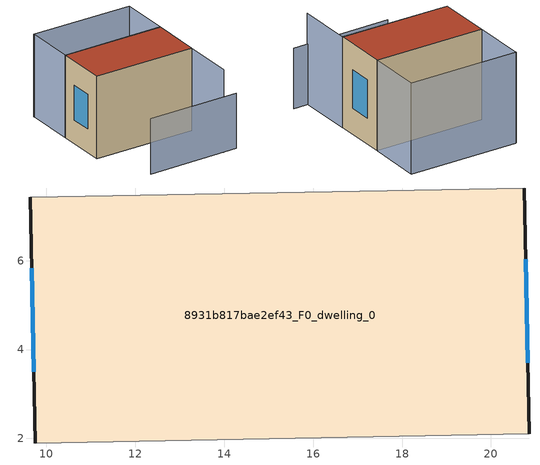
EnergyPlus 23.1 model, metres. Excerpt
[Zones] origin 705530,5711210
8931b817bae2ef43_F0_dwelling_0
 floor ground (EU_floor_Construction): 20.76,7.63 20.86,2.1 9.74,1.9 9.64,7.43 z0
 wall outside (EU_wall_Construction): 20.86,2.1 20.76,7.63 / 9.64,7.43 9.74,1.9 z0:9
 wall adiabatic (EU_wall_Construction): 9.74,1.9 20.86,2.1 / 20.76,7.63 9.64,7.43 z0:9
 window (EU_Window_Construction): 20.83,3.7 20.79,6.04 / 9.67,5.83 9.71,3.5 z2.6:6.4
 roof outside (EU_roof_Construction): 20.86,2.1 20.76,7.63 9.64,7.43 9.74,1.9 z9
shading: 12.41,-3.69 22.45,-3.43 z0:6; 9.74,1.9 20.87,2.1 / 20.87,2.1 20.98,-3.53 / 20.66,13.08 9.51,12.91 / 20.76,7.63 9.64,7.43 / 9.64,7.43 9.53,12.91 / 9.53,12.91 20.66,13.12 / 20.66,13.12 20.76,7.63 z0:9
[Building]
EU S2 Campaign: North Axis=0; Terrain=City; Solar Distribution=FullExterior
[Site:Location]
London: Latitude=51.5; Longitude=-0.5; Time Zone=0; Elevation=25
[SizingPeriod:WeatherFileDays]
AnnualSizingPeriod: Begin Month=1; Begin Day of Month=1; End Month=12; End Day of Month=31; Day of Week for Start Day=Monday; Use Weather File Daylight Saving Period=No; Use Weather File Rain and Snow Indicators=No
[MATERIAL]
EU_InternalMass_Material: Roughness=MediumRough; Thickness=0.1; Conductivity=1; Density=1800; Specific Heat=900; Thermal Absorptance=0.9; Solar Absorptance=0.7; Visible Absorptance=0.7
[MATERIAL:NOMASS] Roughness=MediumRough; Thermal Absorptance=0.9; Solar Absorptance=0.7; Visible Absorptance=0.7
Name | Thermal Resistance
EU_wall_NoMass | 0.724719
EU_roof_NoMass | 2.98947
EU_floor_NoMass | 2.39157
[WINDOWMATERIAL:SIMPLEGLAZINGSYSTEM]
EU_Window_SimpleGlazing: UFactor=2.63425; Solar Heat Gain Coefficient=0.76; Visible Transmittance=0.76
[CONSTRUCTION]
EU_wall_Construction: EU_wall_NoMass
EU_roof_Construction: EU_roof_NoMass
EU_floor_Construction: EU_floor_NoMass
EU_InternalMass_Construction: EU_InternalMass_Material
EU_Window_Construction: EU_Window_SimpleGlazing
[ZONE]
8931b817bae2ef43_F0_dwelling_0: Type=1; Multiplier=1; Ceiling Height=autocalculate; Volume=553.54; Floor Area=autocalculate; Part of Total Floor Area=Yes
[INTERNALMASS]
8931b817bae2ef43_F0_dwelling_0_EU_InternalMass: Construction=EU_InternalMass_Construction; Zone or ZoneList=8931b817bae2ef43_F0_dwelling_0; Surface Area=61.5043
[OTHEREQUIPMENT]
EU_Step8_InternalGain_8931b817bae2ef43_F0_dwelling_0_f000: Fuel Type=Electricity; Zone or ZoneList or Space or SpaceList=8931b817bae2ef43_F0_dwelling_0; Schedule=EU_Step8_GainSchedule_8931b817bae2ef43_F0_dwelling_0_f000; Design Level Calculation Method=Watts/Area; Power per Zone Floor Area=1; Fraction Latent=0; Fraction Radiant=0; Fraction Lost=0; Carbon Dioxide Generation Rate=0; EndUse Subcategory=EU_Step8_InternalGains
[ZONEVENTILATION:DESIGNFLOWRATE]
EU_ConstantAir_8931b817bae2ef43_F0_dwelling_0: Zone or ZoneList or Space or SpaceList=8931b817bae2ef43_F0_dwelling_0; Schedule=EU_AlwaysOn; Design Flow Rate Calculation Method=AirChanges/Hour; Air Changes per Hour=0.418135; Ventilation Type=Natural; Fan Pressure Rise=0; Fan Total Efficiency=1; Constant Term Coefficient=1; Temperature Term Coefficient=0; Velocity Term Coefficient=0; Velocity Squared Term Coefficient=0; Minimum Indoor Temperature=-100; Maximum Indoor Temperature=100; Delta Temperature=-100; Minimum Outdoor Temperature=-100; Maximum Outdoor Temperature=100; Maximum Wind Speed=40
[HVACTEMPLATE:THERMOSTAT]
EU_HeatOnly_8931b817bae2ef43_F0_dwelling_0: Constant Heating Setpoint=20; Constant Cooling Setpoint=50
[HVACTEMPLATE:ZONE:IDEALLOADSAIRSYSTEM]
8931b817bae2ef43_F0_dwelling_0: Template Thermostat=EU_HeatOnly_8931b817bae2ef43_F0_dwelling_0; System Availability Schedule=EU_AlwaysOn; Maximum Heating Supply Air Temperature=50; Minimum Cooling Supply Air Temperature=13; Maximum Heating Supply Air Humidity Ratio=0.0156; Minimum Cooling Supply Air Humidity Ratio=0.0077; Heating Limit=NoLimit; Cooling Limit=NoLimit; Heating Availability Schedule=EU_AlwaysOn; Cooling Availability Schedule=EU_CoolingOff; Dehumidification Control Type=ConstantSensibleHeatRatio; Cooling Sensible Heat Ratio=0.7; Dehumidification Setpoint=60; Humidification Control Type=None; Humidification Setpoint=30; Outdoor Air Method=None; Outdoor Air Flow Rate per Person=0.00944; Outdoor Air Flow Rate per Zone Floor Area=0; Outdoor Air Flow Rate per Zone=0; Demand Controlled Ventilation Type=None; Outdoor Air Economizer Type=NoEconomizer; Heat Recovery Type=None; Sensible Heat Recovery Effectiveness=0.7; Latent Heat Recovery Effectiveness=0.65
[SIZING:ZONE]
8931b817bae2ef43_F0_dwelling_0: Zone Cooling Design Supply Air Temperature Input Method=SupplyAirTemperature; Zone Cooling Design Supply Air Temperature=13; Zone Heating Design Supply Air Temperature Input Method=SupplyAirTemperature; Zone Heating Design Supply Air Temperature=50; Zone Cooling Design Supply Air Humidity Ratio=0.008; Zone Heating Design Supply Air Humidity Ratio=0.008; Cooling Design Air Flow Method=DesignDay; Cooling Design Air Flow Rate=0; Cooling Minimum Air Flow per Zone Floor Area=0.000762; Cooling Minimum Air Flow=0; Cooling Minimum Air Flow Fraction=0.2; Heating Design Air Flow Method=DesignDay; Heating Design Air Flow Rate=0; Heating Maximum Air Flow per Zone Floor Area=0.002032; Heating Maximum Air Flow=0.141576; Heating Maximum Air Flow Fraction=0.3; Account for Dedicated Outdoor Air System=No; Dedicated Outdoor Air System Control Strategy=NeutralSupplyAir; Dedicated Outdoor Air Low Setpoint Temperature for Design=autosize; Dedicated Outdoor Air High Setpoint Temperature for Design=autosize; Zone Load Sizing Method=Sensible Load Only No Latent Load; Zone Latent Cooling Design Supply Air Humidity Ratio Input Method=HumidityRatioDifference; Zone Cooling Design Supply Air Humidity Ratio Difference=0.005; Zone Latent Heating Design Supply Air Humidity Ratio Input Method=HumidityRatioDifference; Zone Humidification Design Supply Air Humidity Ratio Difference=0.005
[SCHEDULE:CONSTANT]
Name | Hourly Value
EU_AlwaysOn | 1
EU_CoolingOff | 0
[SCHEDULE:FILE]
EU_Step8_GainSchedule_8931b817bae2ef43_F0_dwelling_0_f000: File=../../schedules/8931b817bae2ef43/8931b817bae2ef43_F0_dwelling_0_f000_gain.csv; Column Number=1; Rows to Skip at Top=0; Number of Hours of Data=8760; Column Separator=Comma; Interpolate to Timestep=No; Minutes per Item=60; Adjust Schedule for Daylight Savings=Yes
